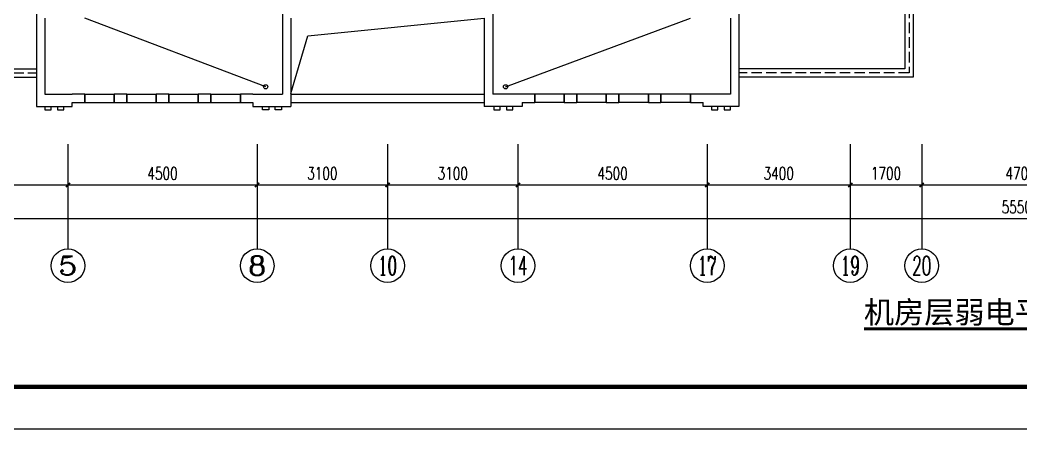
# Model space of a CAD drawing. Extents: x -993182 to -819982, y 169304 to 600104.
# Drawn here: x -888987 to -865189, y 233704 to 243428 of the extents above; entities that cross this region are included whole.
import ezdxf
from ezdxf.enums import TextEntityAlignment as Align

# ---------------------------------------------------------------- set-up
doc = ezdxf.new("R2010")
doc.units = 0
doc.header["$LTSCALE"] = 1000
doc.header["$MEASUREMENT"] = 0
doc.linetypes.add('DASH', pattern=[0.35, 0.25, -0.1])
for name, color, linetype in [('AXIS', 3, 'Continuous'), ('AXIS_TEXT', 7, 'Continuous'), ('DIM_SYMB', 3, 'Continuous'), ('PUB_TITLE', 146, 'Continuous'), ('WALL', 4, 'Continuous'), ('WINDOW', 2, 'Continuous'), ('保温', 6, 'Continuous'), ('屋面', 139, 'Continuous'), ('面层', 215, 'Continuous')]:
    doc.layers.add(name, color=color, linetype=linetype)
doc.styles.add('-黑体', font='simhei.ttf')
doc.styles.add('_TCH_AXIS', font='COMPLEX', dxfattribs={"bigfont": 'GBCBIG'})
doc.styles.add('_TCH_DIM_T3', font='SIMPLEX', dxfattribs={"width": 0.705882, "bigfont": 'GBCBIG'})
doc.styles.add('COMPLEX', font='COMPLEX')
doc.dimstyles.new('_TCH_ARCH&&100', dxfattribs={"dimtxt": 297.5, "dimasz": 100, "dimexe": 250, "dimexo": 300, "dimgap": 126.25, "dimtad": 1, "dimdec": 0, "dimzin": 0, "dimdsep": 46, "dimtxsty": '_TCH_DIM_T3', "dimblk": 'ARCHTICK', "dimcen": 0.09, "dimclrt": 7, "dimazin": 2, "dimtfac": 1, "dimtdec": 0, "dimtix": 1, "dimtmove": 2, "dimatfit": 3, "dimfxl": 0, "dimtolj": 1, "dimtzin": 0, "dimarcsym": 0})

# ---------------------------------------------------------------- blocks, each defined once
blk = doc.blocks.new('_AXISO')
blk.add_circle((0, 0), 0.5)
at = {"layer": 'AXIS_TEXT', "style": 'COMPLEX', "width": 1.041667}
blk.add_attdef('A', text='', height=0.56, dxfattribs=at).set_placement((-0.25, -0.28), (0.25, -0.28), align=Align.FIT)
blk = doc.blocks.new('_ArchTick')
at = {"color": 0, "linetype": 'ByBlock', "const_width": 0.4}
blk.add_lwpolyline([(-0.5, -0.5), (0.5, 0.5)], dxfattribs=at)
blk = doc.blocks.new('*D568')
at = {"layer": 'AXIS', "color": 0, "lineweight": -2}
for p, q in [((-254109, -503841), (-254109, -505863)), ((-198609, -503841), (-198609, -505863)), ((-254109, -505613), (-198609, -505613))]:
    blk.add_line(p, q, dxfattribs=at)
at = {"layer": 'Defpoints', "color": 0}
for p in [(-254109, -503541), (-198609, -503541), (-198609, -505613)]:
    blk.add_point(p, dxfattribs=at)
at = {"layer": 'AXIS', "color": 0, "lineweight": -2, "xscale": 100, "yscale": 100, "zscale": 100, "rotation": 180}
blk.add_blockref('_ArchTick', (-254109, -505613), dxfattribs=at)
at = {"layer": 'AXIS', "color": 0, "lineweight": -2, "xscale": 100, "yscale": 100, "zscale": 100}
blk.add_blockref('_ArchTick', (-198609, -505613), dxfattribs=at)
at = {"layer": 'AXIS', "color": 7, "insert": (-226359, -505338), "char_height": 297.5, "attachment_point": 5, "style": '_TCH_DIM_T3'}
blk.add_mtext('\\A1;55500', dxfattribs=at)
blk = doc.blocks.new('*D570')
at = {"layer": 'AXIS', "color": 0, "lineweight": -2}
for p, q in [((-252409, -503841), (-252409, -505063)), ((-249009, -503841), (-249009, -505063)), ((-252409, -504813), (-249009, -504813))]:
    blk.add_line(p, q, dxfattribs=at)
at = {"layer": 'Defpoints', "color": 0}
for p in [(-252409, -503541), (-249009, -503541), (-249009, -504813)]:
    blk.add_point(p, dxfattribs=at)
at = {"layer": 'AXIS', "color": 0, "lineweight": -2, "xscale": 100, "yscale": 100, "zscale": 100, "rotation": 180}
blk.add_blockref('_ArchTick', (-252409, -504813), dxfattribs=at)
at = {"layer": 'AXIS', "color": 0, "lineweight": -2, "xscale": 100, "yscale": 100, "zscale": 100}
blk.add_blockref('_ArchTick', (-249009, -504813), dxfattribs=at)
at = {"layer": 'AXIS', "color": 7, "insert": (-250709, -504538), "char_height": 297.5, "attachment_point": 5, "style": '_TCH_DIM_T3'}
blk.add_mtext('\\A1;3400', dxfattribs=at)
blk = doc.blocks.new('*D571')
at = {"layer": 'AXIS', "color": 0, "lineweight": -2}
for p, q in [((-249009, -503841), (-249009, -505063)), ((-244509, -503841), (-244509, -505063)), ((-249009, -504813), (-244509, -504813))]:
    blk.add_line(p, q, dxfattribs=at)
at = {"layer": 'Defpoints', "color": 0}
for p in [(-249009, -503541), (-244509, -503541), (-244509, -504813)]:
    blk.add_point(p, dxfattribs=at)
at = {"layer": 'AXIS', "color": 0, "lineweight": -2, "xscale": 100, "yscale": 100, "zscale": 100, "rotation": 180}
blk.add_blockref('_ArchTick', (-249009, -504813), dxfattribs=at)
at = {"layer": 'AXIS', "color": 0, "lineweight": -2, "xscale": 100, "yscale": 100, "zscale": 100}
blk.add_blockref('_ArchTick', (-244509, -504813), dxfattribs=at)
at = {"layer": 'AXIS', "color": 7, "insert": (-246759, -504538), "char_height": 297.5, "attachment_point": 5, "style": '_TCH_DIM_T3'}
blk.add_mtext('\\A1;4500', dxfattribs=at)
blk = doc.blocks.new('*D572')
at = {"layer": 'AXIS', "color": 0, "lineweight": -2}
for p, q in [((-244509, -503841), (-244509, -505063)), ((-241409, -503841), (-241409, -505063)), ((-244509, -504813), (-241409, -504813))]:
    blk.add_line(p, q, dxfattribs=at)
at = {"layer": 'Defpoints', "color": 0}
for p in [(-244509, -503541), (-241409, -503541), (-241409, -504813)]:
    blk.add_point(p, dxfattribs=at)
at = {"layer": 'AXIS', "color": 0, "lineweight": -2, "xscale": 100, "yscale": 100, "zscale": 100, "rotation": 180}
blk.add_blockref('_ArchTick', (-244509, -504813), dxfattribs=at)
at = {"layer": 'AXIS', "color": 0, "lineweight": -2, "xscale": 100, "yscale": 100, "zscale": 100}
blk.add_blockref('_ArchTick', (-241409, -504813), dxfattribs=at)
at = {"layer": 'AXIS', "color": 7, "insert": (-242959, -504538), "char_height": 297.5, "attachment_point": 5, "style": '_TCH_DIM_T3'}
blk.add_mtext('\\A1;3100', dxfattribs=at)
blk = doc.blocks.new('*D573')
at = {"layer": 'AXIS', "color": 0, "lineweight": -2}
for p, q in [((-241409, -503841), (-241409, -505063)), ((-238309, -503841), (-238309, -505063)), ((-241409, -504813), (-238309, -504813))]:
    blk.add_line(p, q, dxfattribs=at)
at = {"layer": 'Defpoints', "color": 0}
for p in [(-241409, -503541), (-238309, -503541), (-238309, -504813)]:
    blk.add_point(p, dxfattribs=at)
at = {"layer": 'AXIS', "color": 0, "lineweight": -2, "xscale": 100, "yscale": 100, "zscale": 100, "rotation": 180}
blk.add_blockref('_ArchTick', (-241409, -504813), dxfattribs=at)
at = {"layer": 'AXIS', "color": 0, "lineweight": -2, "xscale": 100, "yscale": 100, "zscale": 100}
blk.add_blockref('_ArchTick', (-238309, -504813), dxfattribs=at)
at = {"layer": 'AXIS', "color": 7, "insert": (-239859, -504538), "char_height": 297.5, "attachment_point": 5, "style": '_TCH_DIM_T3'}
blk.add_mtext('\\A1;3100', dxfattribs=at)
blk = doc.blocks.new('*D574')
at = {"layer": 'AXIS', "color": 0, "lineweight": -2}
for p, q in [((-238309, -503841), (-238309, -505063)), ((-233809, -503841), (-233809, -505063)), ((-238309, -504813), (-233809, -504813))]:
    blk.add_line(p, q, dxfattribs=at)
at = {"layer": 'Defpoints', "color": 0}
for p in [(-238309, -503541), (-233809, -503541), (-233809, -504813)]:
    blk.add_point(p, dxfattribs=at)
at = {"layer": 'AXIS', "color": 0, "lineweight": -2, "xscale": 100, "yscale": 100, "zscale": 100, "rotation": 180}
blk.add_blockref('_ArchTick', (-238309, -504813), dxfattribs=at)
at = {"layer": 'AXIS', "color": 0, "lineweight": -2, "xscale": 100, "yscale": 100, "zscale": 100}
blk.add_blockref('_ArchTick', (-233809, -504813), dxfattribs=at)
at = {"layer": 'AXIS', "color": 7, "insert": (-236059, -504538), "char_height": 297.5, "attachment_point": 5, "style": '_TCH_DIM_T3'}
blk.add_mtext('\\A1;4500', dxfattribs=at)
blk = doc.blocks.new('*D575')
at = {"layer": 'AXIS', "color": 0, "lineweight": -2}
for p, q in [((-233809, -503841), (-233809, -505063)), ((-230409, -503841), (-230409, -505063)), ((-233809, -504813), (-230409, -504813))]:
    blk.add_line(p, q, dxfattribs=at)
at = {"layer": 'Defpoints', "color": 0}
for p in [(-233809, -503541), (-230409, -503541), (-230409, -504813)]:
    blk.add_point(p, dxfattribs=at)
at = {"layer": 'AXIS', "color": 0, "lineweight": -2, "xscale": 100, "yscale": 100, "zscale": 100, "rotation": 180}
blk.add_blockref('_ArchTick', (-233809, -504813), dxfattribs=at)
at = {"layer": 'AXIS', "color": 0, "lineweight": -2, "xscale": 100, "yscale": 100, "zscale": 100}
blk.add_blockref('_ArchTick', (-230409, -504813), dxfattribs=at)
at = {"layer": 'AXIS', "color": 7, "insert": (-232109, -504538), "char_height": 297.5, "attachment_point": 5, "style": '_TCH_DIM_T3'}
blk.add_mtext('\\A1;3400', dxfattribs=at)
blk = doc.blocks.new('*D576')
at = {"layer": 'AXIS', "color": 0, "lineweight": -2}
for p, q in [((-230409, -503841), (-230409, -505063)), ((-228709, -503841), (-228709, -505063)), ((-230409, -504813), (-228709, -504813))]:
    blk.add_line(p, q, dxfattribs=at)
at = {"layer": 'Defpoints', "color": 0}
for p in [(-230409, -503541), (-228709, -503541), (-228709, -504813)]:
    blk.add_point(p, dxfattribs=at)
at = {"layer": 'AXIS', "color": 0, "lineweight": -2, "xscale": 100, "yscale": 100, "zscale": 100, "rotation": 180}
blk.add_blockref('_ArchTick', (-230409, -504813), dxfattribs=at)
at = {"layer": 'AXIS', "color": 0, "lineweight": -2, "xscale": 100, "yscale": 100, "zscale": 100}
blk.add_blockref('_ArchTick', (-228709, -504813), dxfattribs=at)
at = {"layer": 'AXIS', "color": 7, "insert": (-229559, -504538), "char_height": 297.5, "attachment_point": 5, "style": '_TCH_DIM_T3'}
blk.add_mtext('\\A1;1700', dxfattribs=at)
blk = doc.blocks.new('*D577')
at = {"layer": 'AXIS', "color": 0, "lineweight": -2}
for p, q in [((-228709, -503841), (-228709, -505063)), ((-224009, -503841), (-224009, -505063)), ((-228709, -504813), (-224009, -504813))]:
    blk.add_line(p, q, dxfattribs=at)
at = {"layer": 'Defpoints', "color": 0}
for p in [(-228709, -503541), (-224009, -503541), (-224009, -504813)]:
    blk.add_point(p, dxfattribs=at)
at = {"layer": 'AXIS', "color": 0, "lineweight": -2, "xscale": 100, "yscale": 100, "zscale": 100, "rotation": 180}
blk.add_blockref('_ArchTick', (-228709, -504813), dxfattribs=at)
at = {"layer": 'AXIS', "color": 0, "lineweight": -2, "xscale": 100, "yscale": 100, "zscale": 100}
blk.add_blockref('_ArchTick', (-224009, -504813), dxfattribs=at)
at = {"layer": 'AXIS', "color": 7, "insert": (-226359, -504538), "char_height": 297.5, "attachment_point": 5, "style": '_TCH_DIM_T3'}
blk.add_mtext('\\A1;4700', dxfattribs=at)
blk = doc.blocks.new('5#、7#楼参照')
at = {"color": 6}
for points in [[(-244306.5, -502479), (-248608.8, -500850.4)], [(-238602.5, -502479), (-234208.8, -500850.4)]]:
    blk.add_lwpolyline(points, dxfattribs=at)
blk.add_lwpolyline([(-243708.8, -502640), (-243303.1, -501266), (-239108.8, -500850.4)])
for centre in [(-244306.5, -502479), (-238602.5, -502479)]:
    blk.add_circle(centre, 50, dxfattribs=at)
at = {"layer": 'AXIS'}
for p, q in [((-249008.8, -504890.9), (-249008.8, -506333)), ((-244508.8, -504890.9), (-244508.8, -506333)), ((-241408.8, -504890.9), (-241408.8, -506333)), ((-238308.8, -504890.9), (-238308.8, -506333)), ((-233808.8, -504890.9), (-233808.8, -506333)), ((-230408.8, -504890.9), (-230408.8, -506333)), ((-228708.8, -504890.9), (-228708.8, -506333))]:
    blk.add_line(p, q, dxfattribs=at)
at = {"layer": 'PUB_TITLE'}
blk.add_lwpolyline([(-265242.7, -510615.5), (-181142.7, -510615.5), (-181142.7, -451215.5), (-265242.7, -451215.5)], close=True, dxfattribs=at)
at = {"layer": 'PUB_TITLE', "const_width": 100}
blk.add_lwpolyline([(-262742.7, -509615.5), (-182142.7, -509615.5), (-182142.7, -452215.5), (-262742.7, -452215.5)], close=True, dxfattribs=at)
at = {"layer": 'WALL'}
for p, q in [((-249758.8, -500650.4), (-249758.8, -502950.4)), ((-243908.8, -500650.4), (-243908.8, -502650.4)), ((-238908.8, -500650.4), (-238908.8, -502650.4)), ((-233058.8, -500650.4), (-233058.8, -502950.4)), ((-249558.8, -500850.4), (-249558.8, -502650.4)), ((-243708.8, -500850.4), (-243708.8, -502950.4)), ((-239108.8, -500850.4), (-239108.8, -502950.4)), ((-233258.8, -500850.4), (-233258.8, -502650.4)), ((-249558.8, -502650.4), (-248908.8, -502650.4)), ((-248608.8, -502650.4), (-248908.8, -502650.4)), ((-248608.8, -502850.4), (-248608.8, -502650.4)), ((-247609.3, -502650.4), (-247908.8, -502650.4)), ((-247908.8, -502650.4), (-247908.8, -502850.4)), ((-247609.3, -502850.4), (-247609.3, -502650.4)), ((-246608.8, -502650.4), (-246909.3, -502650.4)), ((-246909.3, -502650.4), (-246909.3, -502850.4)), ((-246608.8, -502850.4), (-246608.8, -502650.4)), ((-245608.8, -502650.4), (-245908.8, -502650.4)), ((-245908.8, -502650.4), (-245908.8, -502850.4)), ((-245608.8, -502850.4), (-245608.8, -502650.4)), ((-244608.8, -502650.4), (-244908.8, -502650.4)), ((-244908.8, -502650.4), (-244908.8, -502850.4)), ((-244608.8, -502650.4), (-243908.8, -502650.4)), ((-238208.8, -502650.4), (-238908.8, -502650.4)), ((-237908.8, -502650.4), (-238208.8, -502650.4)), ((-237908.8, -502850.4), (-237908.8, -502650.4)), ((-236908.8, -502650.4), (-237208.8, -502650.4)), ((-237208.8, -502650.4), (-237208.8, -502850.4)), ((-236908.8, -502850.4), (-236908.8, -502650.4)), ((-235908.3, -502650.4), (-236208.8, -502650.4)), ((-236208.8, -502650.4), (-236208.8, -502850.4)), ((-235908.3, -502850.4), (-235908.3, -502650.4)), ((-234908.8, -502650.4), (-235208.3, -502650.4)), ((-235208.3, -502650.4), (-235208.3, -502850.4)), ((-234908.8, -502850.4), (-234908.8, -502650.4)), ((-233908.8, -502650.4), (-234208.8, -502650.4)), ((-234208.8, -502650.4), (-234208.8, -502850.4)), ((-233258.8, -502650.4), (-233908.8, -502650.4)), ((-249758.8, -502950.4), (-248908.8, -502950.4)), ((-248908.8, -502950.4), (-248908.8, -502850.4)), ((-248908.8, -502850.4), (-248608.8, -502850.4)), ((-247908.8, -502850.4), (-247609.3, -502850.4)), ((-246909.3, -502850.4), (-246608.8, -502850.4)), ((-245908.8, -502850.4), (-245608.8, -502850.4)), ((-244908.8, -502850.4), (-244608.8, -502850.4)), ((-244608.8, -502850.4), (-244608.8, -502950.4)), ((-244608.8, -502950.4), (-243708.8, -502950.4)), ((-238208.8, -502950.4), (-239108.8, -502950.4)), ((-238208.8, -502850.4), (-237908.8, -502850.4)), ((-238208.8, -502850.4), (-238208.8, -502950.4)), ((-237208.8, -502850.4), (-236908.8, -502850.4)), ((-236208.8, -502850.4), (-235908.3, -502850.4)), ((-235208.3, -502850.4), (-234908.8, -502850.4)), ((-234208.8, -502850.4), (-233908.8, -502850.4)), ((-233908.8, -502950.4), (-233908.8, -502850.4)), ((-233058.8, -502950.4), (-233908.8, -502950.4))]:
    blk.add_line(p, q, dxfattribs=at)
at = {"layer": 'WINDOW', "linetype": 'DASH'}
for p, q in [((-248608.8, -502650.4), (-248608.8, -502850.4)), ((-247908.8, -502850.4), (-247908.8, -502650.4)), ((-247609.3, -502650.4), (-247609.3, -502850.4)), ((-246909.3, -502850.4), (-246909.3, -502650.4)), ((-246608.8, -502650.4), (-246608.8, -502850.4)), ((-245908.8, -502850.4), (-245908.8, -502650.4)), ((-245608.8, -502650.4), (-245608.8, -502850.4)), ((-244908.8, -502850.4), (-244908.8, -502650.4)), ((-237908.8, -502650.4), (-237908.8, -502850.4)), ((-237208.8, -502850.4), (-237208.8, -502650.4)), ((-236908.8, -502650.4), (-236908.8, -502850.4)), ((-236208.8, -502850.4), (-236208.8, -502650.4)), ((-235908.3, -502650.4), (-235908.3, -502850.4)), ((-235208.3, -502850.4), (-235208.3, -502650.4)), ((-234908.8, -502650.4), (-234908.8, -502850.4)), ((-234208.8, -502850.4), (-234208.8, -502650.4))]:
    blk.add_line(p, q, dxfattribs=at)
at = {"layer": 'WINDOW'}
for p, q in [((-248608.8, -502650.4), (-247908.8, -502650.4)), ((-247609.3, -502650.4), (-246909.3, -502650.4)), ((-246608.8, -502650.4), (-245908.8, -502650.4)), ((-245608.8, -502650.4), (-244908.8, -502650.4)), ((-237208.8, -502650.4), (-237908.8, -502650.4)), ((-236208.8, -502650.4), (-236908.8, -502650.4)), ((-235208.3, -502650.4), (-235908.3, -502650.4)), ((-234208.8, -502650.4), (-234908.8, -502650.4)), ((-248608.8, -502850.4), (-247908.8, -502850.4)), ((-247609.3, -502850.4), (-246909.3, -502850.4)), ((-246608.8, -502850.4), (-245908.8, -502850.4)), ((-245608.8, -502850.4), (-244908.8, -502850.4)), ((-237208.8, -502850.4), (-237908.8, -502850.4)), ((-236208.8, -502850.4), (-236908.8, -502850.4)), ((-235208.3, -502850.4), (-235908.3, -502850.4)), ((-234208.8, -502850.4), (-234908.8, -502850.4))]:
    blk.add_line(p, q, dxfattribs=at)
at = {"layer": '保温'}
for points in [[(-249558.8, -502950.4), (-249558.8, -503030.4), (-249408.8, -503030.4), (-249408.8, -502950.4)], [(-249258.8, -502950.4), (-249258.8, -503030.4), (-249108.8, -503030.4), (-249108.8, -502950.4)], [(-244233.8, -502950.4), (-244233.8, -503030.4), (-244383.8, -503030.4), (-244383.8, -502950.4)], [(-243933.8, -502950.4), (-243933.8, -503030.4), (-244083.8, -503030.4), (-244083.8, -502950.4)], [(-238883.8, -502950.4), (-238883.8, -503030.4), (-238733.8, -503030.4), (-238733.8, -502950.4)], [(-238583.8, -502950.4), (-238583.8, -503030.4), (-238433.8, -503030.4), (-238433.8, -502950.4)], [(-233708.8, -502950.4), (-233708.8, -503030.4), (-233558.8, -503030.4), (-233558.8, -502950.4)], [(-233408.8, -502950.4), (-233408.8, -503030.4), (-233258.8, -503030.4), (-233258.8, -502950.4)]]:
    blk.add_lwpolyline(points, dxfattribs=at)
at = {"layer": '屋面', "color": 152}
for p, q in [((-243708.8, -502650.4), (-239108.8, -502650.4)), ((-243708.8, -502850.4), (-239108.8, -502850.4))]:
    blk.add_line(p, q, dxfattribs=at)
for points in [[(-241408.8, -489150.4), (-242258.8, -489150.4), (-242258.8, -487150.4), (-250508.8, -487150.4), (-250508.8, -488650.4), (-255608.8, -488650.4), (-255608.8, -498950.4), (-253908.8, -498950.4), (-253908.8, -502250.4), (-249758.8, -502250.4)], [(-241408.8, -489350.4), (-242458.8, -489350.4), (-242458.8, -487350.4), (-250308.8, -487350.4), (-250308.8, -488850.4), (-255408.8, -488850.4), (-255408.8, -498750.4), (-253708.8, -498750.4), (-253708.8, -502050.4), (-249758.8, -502050.4)], [(-241408.8, -489150.4), (-240558.8, -489150.4), (-240558.8, -487150.4), (-232308.8, -487150.4), (-232308.8, -488650.4), (-227208.8, -488650.4), (-227208.8, -498950.4), (-228908.8, -498950.4), (-228908.8, -502250.4), (-233058.8, -502250.4)], [(-241408.8, -489350.4), (-240358.8, -489350.4), (-240358.8, -487350.4), (-232508.8, -487350.4), (-232508.8, -488850.4), (-227408.8, -488850.4), (-227408.8, -498750.4), (-229108.8, -498750.4), (-229108.8, -502050.4), (-233058.8, -502050.4)]]:
    blk.add_lwpolyline(points, dxfattribs=at)
at = {"layer": '屋面', "color": 152, "linetype": 'DASH'}
for points in [[(-241408.8, -489250.4), (-242358.8, -489250.4), (-242358.8, -487250.4), (-250408.8, -487250.4), (-250408.8, -488750.4), (-255508.8, -488750.4), (-255508.8, -498850.4), (-253808.8, -498850.4), (-253808.8, -502150.4), (-249758.8, -502150.4)], [(-241408.8, -489250.4), (-240458.8, -489250.4), (-240458.8, -487250.4), (-232408.8, -487250.4), (-232408.8, -488750.4), (-227308.8, -488750.4), (-227308.8, -498850.4), (-229008.8, -498850.4), (-229008.8, -502150.4), (-233058.8, -502150.4)]]:
    blk.add_lwpolyline(points, dxfattribs=at)
at = {"layer": 'AXIS'}
ref = blk.add_blockref('_AXISO', (-249008.8, -506733), dxfattribs=dict(at, xscale=800, yscale=800, zscale=800))
ref.add_attrib('A', '5', dxfattribs={"layer": 'AXIS_TEXT', "height": 452.5, "style": '_TCH_AXIS', "width": 1.5}).set_placement((-249235.1, -506959.3), (-248782.5, -506959.3), align=Align.FIT)
ref = blk.add_blockref('_AXISO', (-244508.8, -506733), dxfattribs=dict(at, xscale=800, yscale=800, zscale=800))
ref.add_attrib('A', '8', dxfattribs={"layer": 'AXIS_TEXT', "height": 452.5, "style": '_TCH_AXIS', "width": 1.5}).set_placement((-244735.1, -506959.3), (-244282.5, -506959.3), align=Align.FIT)
ref = blk.add_blockref('_AXISO', (-241408.8, -506733), dxfattribs=dict(at, xscale=800, yscale=800, zscale=800))
ref.add_attrib('A', '10', dxfattribs={"layer": 'AXIS_TEXT', "height": 452.55, "style": '_TCH_AXIS', "width": 0.724138}).set_placement((-241635.1, -506959.3), (-241182.5, -506959.3), align=Align.FIT)
ref = blk.add_blockref('_AXISO', (-238308.8, -506733), dxfattribs=dict(at, xscale=800, yscale=800, zscale=800))
ref.add_attrib('A', '14', dxfattribs={"layer": 'AXIS_TEXT', "height": 452.55, "style": '_TCH_AXIS', "width": 0.677419}).set_placement((-238535.1, -506959.3), (-238082.5, -506959.3), align=Align.FIT)
ref = blk.add_blockref('_AXISO', (-233808.8, -506733), dxfattribs=dict(at, xscale=800, yscale=800, zscale=800))
ref.add_attrib('A', '17', dxfattribs={"layer": 'AXIS_TEXT', "height": 452.55, "style": '_TCH_AXIS', "width": 0.724138}).set_placement((-234035.1, -506959.3), (-233582.5, -506959.3), align=Align.FIT)
ref = blk.add_blockref('_AXISO', (-230408.8, -506733), dxfattribs=dict(at, xscale=800, yscale=800, zscale=800))
ref.add_attrib('A', '19', dxfattribs={"layer": 'AXIS_TEXT', "height": 452.55, "style": '_TCH_AXIS', "width": 0.724138}).set_placement((-230635.1, -506959.3), (-230182.5, -506959.3), align=Align.FIT)
ref = blk.add_blockref('_AXISO', (-228708.8, -506733), dxfattribs=dict(at, xscale=800, yscale=800, zscale=800))
ref.add_attrib('A', '20', dxfattribs={"layer": 'AXIS_TEXT', "height": 452.55, "style": '_TCH_AXIS', "width": 0.617647}).set_placement((-228935.1, -506959.3), (-228482.5, -506959.3), align=Align.FIT)
for p1, p2, distance, picture, middle in [((-254108.8, -503541), (-198608.8, -503541), -2072, '*D568', (-226358.8, -505338)), ((-252408.8, -503541), (-249008.8, -503541), -1272, '*D570', (-250708.8, -504538)), ((-249008.8, -503541), (-244508.8, -503541), -1272, '*D571', (-246758.8, -504538)), ((-244508.8, -503541), (-241408.8, -503541), -1272, '*D572', (-242958.8, -504538)), ((-241408.8, -503541), (-238308.8, -503541), -1272, '*D573', (-239858.8, -504538)), ((-238308.8, -503541), (-233808.8, -503541), -1272, '*D574', (-236058.8, -504538)), ((-233808.8, -503541), (-230408.8, -503541), -1272, '*D575', (-232108.8, -504538)), ((-230408.8, -503541), (-228708.8, -503541), -1272, '*D576', (-229558.8, -504538)), ((-228708.8, -503541), (-224008.8, -503541), -1272, '*D577', (-226358.8, -504538))]:
    dim = blk.add_aligned_dim(p1=p1, p2=p2, distance=distance, dimstyle='_TCH_ARCH&&100', dxfattribs=at)
    dim.commit()
    dim.dimension.update_dxf_attribs({"geometry": picture, "text_midpoint": middle})

msp = doc.modelspace()

# ---------------------------------------------------------------- linework, layer by layer
at = {"layer": 'DIM_SYMB', "const_width": 70}
msp.add_lwpolyline([(-868924, 236085), (-862830, 236085)], dxfattribs=at)

# ---------------------------------------------------------------- block references
at = {"layer": '面层'}
msp.add_blockref('5#、7#楼参照', (-638840, 744319), dxfattribs=at)

# ---------------------------------------------------------------- texts
at = {"layer": 'DIM_SYMB', "color": 7, "style": '-黑体'}
msp.add_text('机房层弱电平面图', height=525.7, dxfattribs=at).set_placement((-868924, 236217))

doc.saveas('drawing.dxf')
